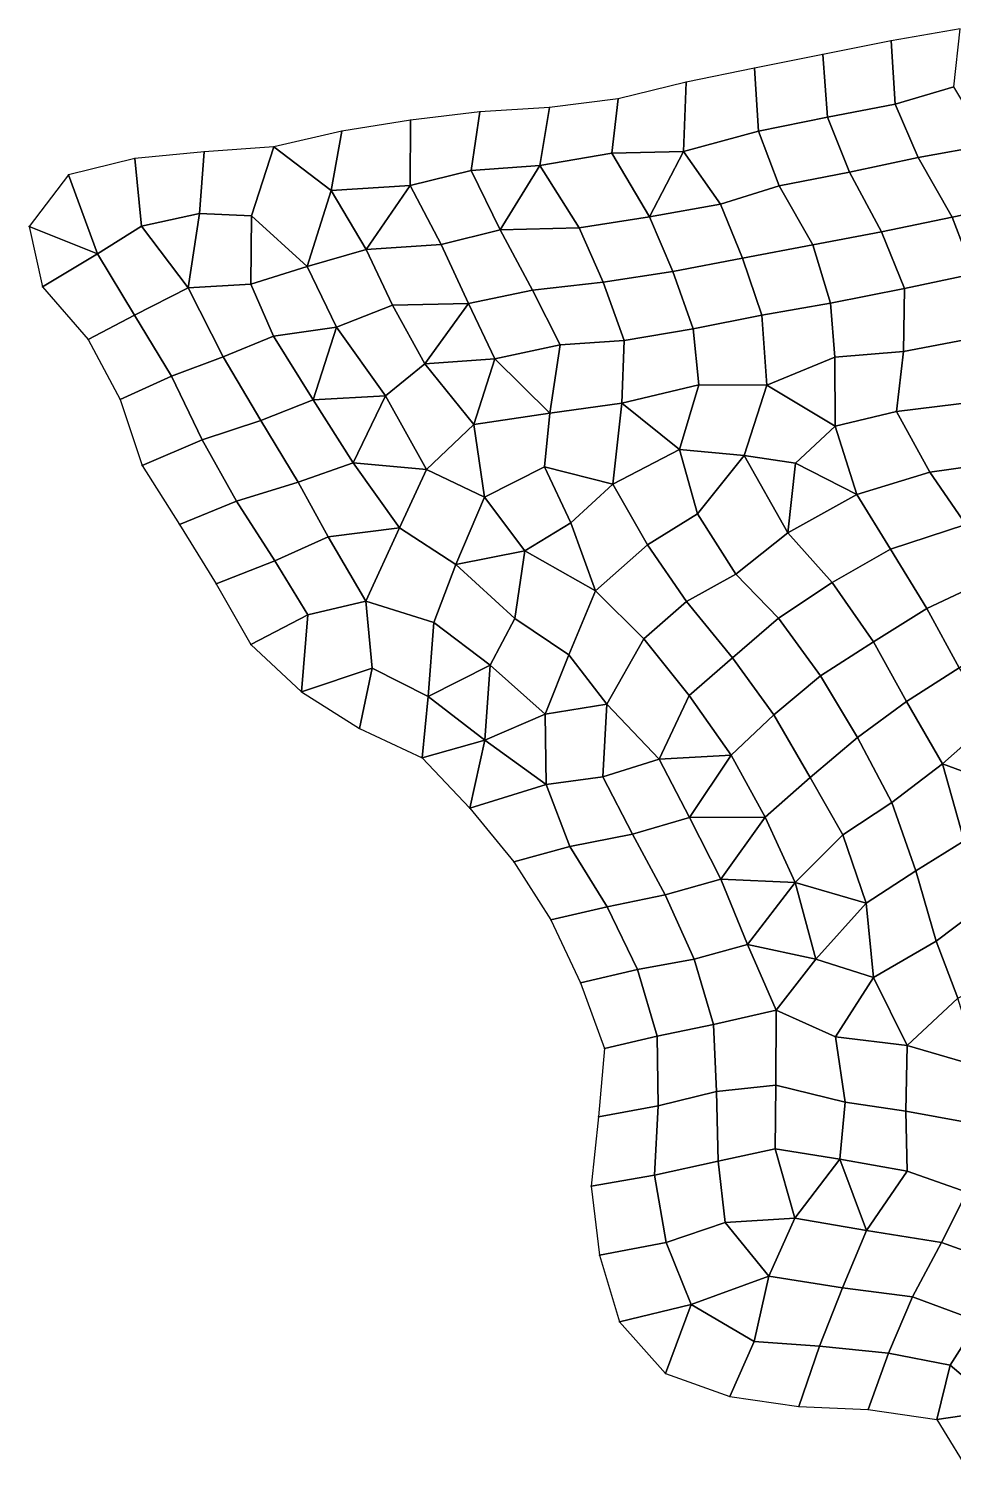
# Model space of a CAD drawing. Extents: x 727294 to 731543, y 8575035 to 8579824.
# Drawn here: x 729310.6 to 729575.4, y 8577850.5 to 8578266.2 of the extents above; entities that cross this region are included whole.
import ezdxf

# ---------------------------------------------------------------- set-up
doc = ezdxf.new("R2010")
doc.units = 0
for name, color, linetype in [('MESH_BOUND', 25, 'CONTINUOUS'), ('MESH_ELEMS', 250, 'CONTINUOUS'), ('MESH_NODES', 18, 'CONTINUOUS')]:
    doc.layers.add(name, color=color, linetype=linetype)

msp = doc.modelspace()

# ---------------------------------------------------------------- linework, layer by layer
at = {"layer": 'MESH_BOUND', "color": 25}
for points in [[(729577.46, 8578266.18, 38.17), (729557.76, 8578262.77, 38.17)], [(729557.76, 8578262.77, 38.17), (729538.14, 8578258.85, 38.17)], [(729538.14, 8578258.85, 38.17), (729518.53, 8578254.93, 38.17)], [(729518.53, 8578254.93, 38.17), (729498.93, 8578250.94, 38.17)], [(729498.93, 8578250.94, 38.17), (729479.52, 8578246.12, 38.17)], [(729479.52, 8578246.12, 38.17), (729459.76, 8578243.64, 38.17)], [(729439.79, 8578242.45, 38.17), (729419.93, 8578240.08, 38.17)], [(729459.76, 8578243.64, 38.17), (729439.79, 8578242.45, 38.17)], [(729400.22, 8578236.92, 38.17), (729380.76, 8578232.39, 38.17)], [(729419.93, 8578240.08, 38.17), (729400.22, 8578236.92, 38.17)], [(729340.9, 8578229.08, 38.17), (729321.92, 8578224.35, 38.17)], [(729360.81, 8578231, 38.17), (729340.9, 8578229.08, 38.17)], [(729380.76, 8578232.39, 38.17), (729360.81, 8578231, 38.17)], [(729321.92, 8578224.35, 38.17), (729310.6, 8578209.52, 38.17)], [(729310.6, 8578209.52, 38.17), (729314.45, 8578192.27, 38.17)], [(729314.45, 8578192.27, 38.17), (729327.57, 8578177.17, 38.17)], [(729327.57, 8578177.17, 38.17), (729336.77, 8578159.93, 38.17)], [(729336.77, 8578159.93, 38.17), (729343.07, 8578141.04, 38.17)], [(729343.07, 8578141.04, 38.17), (729353.78, 8578124.15, 38.17)], [(729353.78, 8578124.15, 38.17), (729364.22, 8578107.09, 38.17)], [(729364.22, 8578107.09, 38.17), (729374.17, 8578089.74, 38.17)], [(729374.17, 8578089.74, 38.17), (729388.7, 8578076.18, 38.17)], [(729388.7, 8578076.18, 38.17), (729405.37, 8578065.65, 38.17)], [(729405.37, 8578065.65, 38.17), (729423.32, 8578057.22, 38.17)], [(729423.32, 8578057.22, 38.17), (729436.93, 8578042.81, 38.17)], [(729436.93, 8578042.81, 38.17), (729449.57, 8578027.43, 38.17)], [(729449.57, 8578027.43, 38.17), (729460.17, 8578010.8, 38.17)], [(729460.17, 8578010.8, 38.17), (729468.69, 8577992.7, 38.17)], [(729468.69, 8577992.7, 38.17), (729475.55, 8577973.95, 38.17)], [(729475.55, 8577973.95, 38.17), (729473.86, 8577954.35, 38.17)], [(729473.86, 8577954.35, 38.17), (729471.76, 8577934.46, 38.17)], [(729471.76, 8577934.46, 38.17), (729474.11, 8577914.64, 38.17)], [(729474.11, 8577914.64, 38.17), (729479.85, 8577895.53, 38.17)], [(729479.85, 8577895.53, 38.17), (729493.03, 8577880.78, 38.17)], [(729493.03, 8577880.78, 38.17), (729511.5, 8577874.18, 38.17)], [(729511.5, 8577874.18, 38.17), (729531.22, 8577871.27, 38.17)], [(729531.22, 8577871.27, 38.17), (729551.18, 8577870.4, 38.17)], [(729551.18, 8577870.4, 38.17), (729570.77, 8577867.51, 38.17)], [(729570.77, 8577867.51, 38.17), (729581.22, 8577850.5, 38.17)]]:
    msp.add_polyline3d(points, dxfattribs=at)
at = {"layer": 'MESH_ELEMS', "color": 179}
for points in [[(729557.76, 8578262.77, 38.17), (729558.85, 8578244.61, 38.17), (729575.7, 8578249.63, 38.17), (729577.46, 8578266.18, 38.17)], [(729558.85, 8578244.61, 38.17), (729557.76, 8578262.77, 38.17), (729538.14, 8578258.85, 38.17), (729539.51, 8578240.95, 38.17)], [(729518.53, 8578254.93, 38.17), (729519.67, 8578236.92, 38.17), (729539.51, 8578240.95, 38.17), (729538.14, 8578258.85, 38.17)], [(729498.93, 8578250.94, 38.17), (729498.24, 8578231.05, 38.17), (729519.67, 8578236.92, 38.17), (729518.53, 8578254.93, 38.17)], [(729498.24, 8578231.05, 38.17), (729498.93, 8578250.94, 38.17), (729479.52, 8578246.12, 38.17), (729477.7, 8578230.57, 38.17)], [(729565.44, 8578229.3, 38.17), (729585.6, 8578232.96, 38.17), (729575.7, 8578249.63, 38.17), (729558.85, 8578244.61, 38.17)], [(729459.76, 8578243.64, 38.17), (729456.98, 8578227.08, 38.17), (729477.7, 8578230.57, 38.17), (729479.52, 8578246.12, 38.17)], [(729437.35, 8578225.59, 38.17), (729439.79, 8578242.45, 38.17), (729419.93, 8578240.08, 38.17), (729419.89, 8578221.35, 38.17)], [(729456.98, 8578227.08, 38.17), (729459.76, 8578243.64, 38.17), (729439.79, 8578242.45, 38.17), (729437.35, 8578225.59, 38.17)], [(729545.75, 8578225.17, 38.17), (729565.44, 8578229.3, 38.17), (729558.85, 8578244.61, 38.17), (729539.51, 8578240.95, 38.17)], [(729380.76, 8578232.39, 38.17), (729397.21, 8578219.86, 38.17), (729400.22, 8578236.92, 38.17), (729380.76, 8578232.39, 38.17)], [(729400.22, 8578236.92, 38.17), (729397.21, 8578219.86, 38.17), (729419.89, 8578221.35, 38.17), (729419.93, 8578240.08, 38.17)], [(729508.78, 8578215.96, 38.17), (729525.64, 8578221.19, 38.17), (729519.67, 8578236.92, 38.17), (729498.24, 8578231.05, 38.17)], [(729525.64, 8578221.19, 38.17), (729545.75, 8578225.17, 38.17), (729539.51, 8578240.95, 38.17), (729519.67, 8578236.92, 38.17)], [(729585.6, 8578232.96, 38.17), (729565.44, 8578229.3, 38.17), (729575.2, 8578212.28, 38.17), (729595.7, 8578216.48, 38.17)], [(729342.8, 8578209.65, 38.17), (729340.9, 8578229.08, 38.17), (729321.92, 8578224.35, 38.17), (729330.22, 8578201.71, 38.17)], [(729359.48, 8578213.28, 38.17), (729360.81, 8578231, 38.17), (729340.9, 8578229.08, 38.17), (729342.8, 8578209.65, 38.17)], [(729374.4, 8578212.62, 38.17), (729380.76, 8578232.39, 38.17), (729360.81, 8578231, 38.17), (729359.48, 8578213.28, 38.17)], [(729397.21, 8578219.86, 38.17), (729380.76, 8578232.39, 38.17), (729374.4, 8578212.62, 38.17), (729390.37, 8578198.07, 38.17)], [(729477.7, 8578230.57, 38.17), (729456.98, 8578227.08, 38.17), (729468.26, 8578209.18, 38.17), (729488.45, 8578212.35, 38.17)], [(729477.7, 8578230.57, 38.17), (729488.45, 8578212.35, 38.17), (729498.24, 8578231.05, 38.17), (729477.7, 8578230.57, 38.17)], [(729508.78, 8578215.96, 38.17), (729498.24, 8578231.05, 38.17), (729488.45, 8578212.35, 38.17), (729508.78, 8578215.96, 38.17)], [(729554.95, 8578208.03, 38.17), (729575.2, 8578212.28, 38.17), (729565.44, 8578229.3, 38.17), (729545.75, 8578225.17, 38.17)], [(729428.74, 8578204.36, 38.17), (729445.69, 8578208.59, 38.17), (729437.35, 8578225.59, 38.17), (729419.89, 8578221.35, 38.17)], [(729445.69, 8578208.59, 38.17), (729456.98, 8578227.08, 38.17), (729437.35, 8578225.59, 38.17), (729445.69, 8578208.59, 38.17)], [(729445.69, 8578208.59, 38.17), (729468.26, 8578209.18, 38.17), (729456.98, 8578227.08, 38.17), (729445.69, 8578208.59, 38.17)], [(729545.75, 8578225.17, 38.17), (729525.64, 8578221.19, 38.17), (729535.28, 8578204.27, 38.17), (729554.95, 8578208.03, 38.17)], [(729310.6, 8578209.52, 38.17), (729330.22, 8578201.71, 38.17), (729321.92, 8578224.35, 38.17), (729310.6, 8578209.52, 38.17)], [(729407.29, 8578203, 38.17), (729419.89, 8578221.35, 38.17), (729397.21, 8578219.86, 38.17), (729407.29, 8578203, 38.17)], [(729428.74, 8578204.36, 38.17), (729419.89, 8578221.35, 38.17), (729407.29, 8578203, 38.17), (729428.74, 8578204.36, 38.17)], [(729525.64, 8578221.19, 38.17), (729508.78, 8578215.96, 38.17), (729515.12, 8578200.45, 38.17), (729535.28, 8578204.27, 38.17)], [(729397.21, 8578219.86, 38.17), (729390.37, 8578198.07, 38.17), (729407.29, 8578203, 38.17), (729397.21, 8578219.86, 38.17)], [(729595.7, 8578216.48, 38.17), (729575.2, 8578212.28, 38.17), (729581.41, 8578195.95, 38.17), (729601.39, 8578200.18, 38.17)], [(729342.8, 8578209.65, 38.17), (729356.18, 8578191.99, 38.17), (729359.48, 8578213.28, 38.17), (729342.8, 8578209.65, 38.17)], [(729374.17, 8578193.03, 38.17), (729374.4, 8578212.62, 38.17), (729359.48, 8578213.28, 38.17), (729356.18, 8578191.99, 38.17)], [(729374.4, 8578212.62, 38.17), (729374.17, 8578193.03, 38.17), (729390.37, 8578198.07, 38.17), (729374.4, 8578212.62, 38.17)], [(729488.45, 8578212.35, 38.17), (729468.26, 8578209.18, 38.17), (729475.19, 8578193.61, 38.17), (729495.12, 8578196.67, 38.17)], [(729508.78, 8578215.96, 38.17), (729488.45, 8578212.35, 38.17), (729495.12, 8578196.67, 38.17), (729515.12, 8578200.45, 38.17)], [(729561.58, 8578191.76, 38.17), (729581.41, 8578195.95, 38.17), (729575.2, 8578212.28, 38.17), (729554.95, 8578208.03, 38.17)], [(729314.45, 8578192.27, 38.17), (729330.22, 8578201.71, 38.17), (729310.6, 8578209.52, 38.17), (729314.45, 8578192.27, 38.17)], [(729340.81, 8578184.13, 38.17), (729356.18, 8578191.99, 38.17), (729342.8, 8578209.65, 38.17), (729330.22, 8578201.71, 38.17)], [(729445.69, 8578208.59, 38.17), (729428.74, 8578204.36, 38.17), (729436.59, 8578187.51, 38.17), (729454.91, 8578191.26, 38.17)], [(729454.91, 8578191.26, 38.17), (729475.19, 8578193.61, 38.17), (729468.26, 8578209.18, 38.17), (729445.69, 8578208.59, 38.17)], [(729540.34, 8578187.57, 38.17), (729561.58, 8578191.76, 38.17), (729554.95, 8578208.03, 38.17), (729535.28, 8578204.27, 38.17)], [(729414.79, 8578187.04, 38.17), (729436.59, 8578187.51, 38.17), (729428.74, 8578204.36, 38.17), (729407.29, 8578203, 38.17)], [(729520.63, 8578184.1, 38.17), (729540.34, 8578187.57, 38.17), (729535.28, 8578204.27, 38.17), (729515.12, 8578200.45, 38.17)], [(729330.22, 8578201.71, 38.17), (729314.45, 8578192.27, 38.17), (729327.57, 8578177.17, 38.17), (729340.81, 8578184.13, 38.17)], [(729398.7, 8578180.72, 38.17), (729414.79, 8578187.04, 38.17), (729407.29, 8578203, 38.17), (729390.37, 8578198.07, 38.17)], [(729500.99, 8578180.26, 38.17), (729520.63, 8578184.1, 38.17), (729515.12, 8578200.45, 38.17), (729495.12, 8578196.67, 38.17)], [(729380.65, 8578178.12, 38.17), (729398.7, 8578180.72, 38.17), (729390.37, 8578198.07, 38.17), (729374.17, 8578193.03, 38.17)], [(729495.12, 8578196.67, 38.17), (729475.19, 8578193.61, 38.17), (729481.17, 8578176.9, 38.17), (729500.99, 8578180.26, 38.17)], [(729580.89, 8578177.49, 37.62), (729581.41, 8578195.95, 38.17), (729561.58, 8578191.76, 38.17), (729561.29, 8578173.74, 38.17)], [(729351.42, 8578166.61, 38.17), (729366.21, 8578172.2, 38.17), (729356.18, 8578191.99, 38.17), (729340.81, 8578184.13, 38.17)], [(729366.21, 8578172.2, 38.17), (729380.65, 8578178.12, 38.17), (729374.17, 8578193.03, 38.17), (729356.18, 8578191.99, 38.17)], [(729444.1, 8578171.63, 38.17), (729462.84, 8578175.67, 38.17), (729454.91, 8578191.26, 38.17), (729436.59, 8578187.51, 38.17)], [(729462.84, 8578175.67, 38.17), (729481.17, 8578176.9, 38.17), (729475.19, 8578193.61, 38.17), (729454.91, 8578191.26, 38.17)], [(729561.29, 8578173.74, 38.17), (729561.58, 8578191.76, 38.17), (729540.34, 8578187.57, 38.17), (729541.57, 8578172.08, 38.17)], [(729424.03, 8578170.2, 38.17), (729414.79, 8578187.04, 38.17), (729398.7, 8578180.72, 38.17), (729412.82, 8578161.04, 38.17)], [(729414.79, 8578187.04, 38.17), (729424.03, 8578170.2, 38.17), (729436.59, 8578187.51, 38.17), (729414.79, 8578187.04, 38.17)], [(729444.1, 8578171.63, 38.17), (729436.59, 8578187.51, 38.17), (729424.03, 8578170.2, 38.17), (729444.1, 8578171.63, 38.17)], [(729541.57, 8578172.08, 38.17), (729540.34, 8578187.57, 38.17), (729520.63, 8578184.1, 38.17), (729522.05, 8578164.09, 38.17)], [(729340.81, 8578184.13, 38.17), (729327.57, 8578177.17, 38.17), (729336.77, 8578159.93, 38.17), (729351.42, 8578166.61, 38.17)], [(729500.99, 8578180.26, 38.17), (729502.64, 8578164.21, 38.17), (729522.05, 8578164.09, 38.17), (729520.63, 8578184.1, 38.17)], [(729392.04, 8578159.9, 38.17), (729398.7, 8578180.72, 38.17), (729380.65, 8578178.12, 38.17), (729392.04, 8578159.9, 38.17)], [(729412.82, 8578161.04, 38.17), (729398.7, 8578180.72, 38.17), (729392.04, 8578159.9, 38.17), (729412.82, 8578161.04, 38.17)], [(729502.64, 8578164.21, 38.17), (729500.99, 8578180.26, 38.17), (729481.17, 8578176.9, 38.17), (729480.53, 8578158.9, 38.17)], [(729380.65, 8578178.12, 38.17), (729366.21, 8578172.2, 38.17), (729377.01, 8578153.9, 38.17), (729392.04, 8578159.9, 38.17)], [(729444.1, 8578171.63, 38.17), (729459.85, 8578156.01, 38.17), (729462.84, 8578175.67, 38.17), (729444.1, 8578171.63, 38.17)], [(729480.53, 8578158.9, 38.17), (729481.17, 8578176.9, 38.17), (729462.84, 8578175.67, 38.17), (729459.85, 8578156.01, 38.17)], [(729582.6, 8578159.38, 35.39), (729580.89, 8578177.49, 37.62), (729561.29, 8578173.74, 38.17), (729559.29, 8578156.54, 35.73)], [(729360.19, 8578148.42, 38.17), (729377.01, 8578153.9, 38.17), (729366.21, 8578172.2, 38.17), (729351.42, 8578166.61, 38.17)], [(729424.03, 8578170.2, 38.17), (729438.1, 8578152.8, 38.17), (729444.1, 8578171.63, 38.17), (729424.03, 8578170.2, 38.17)], [(729438.1, 8578152.8, 38.17), (729459.85, 8578156.01, 38.17), (729444.1, 8578171.63, 38.17), (729438.1, 8578152.8, 38.17)], [(729522.05, 8578164.09, 38.17), (729541.65, 8578152.29, 37.36), (729541.57, 8578172.08, 38.17), (729522.05, 8578164.09, 38.17)], [(729541.57, 8578172.08, 38.17), (729541.65, 8578152.29, 37.36), (729559.29, 8578156.54, 35.73), (729561.29, 8578173.74, 38.17)], [(729360.19, 8578148.42, 38.17), (729351.42, 8578166.61, 38.17), (729336.77, 8578159.93, 38.17), (729343.07, 8578141.04, 38.17)], [(729438.1, 8578152.8, 38.17), (729424.03, 8578170.2, 38.17), (729412.82, 8578161.04, 38.17), (729424.55, 8578139.86, 38.17)], [(729502.64, 8578164.21, 38.17), (729480.53, 8578158.9, 38.17), (729497.03, 8578145.59, 38.17), (729502.64, 8578164.21, 38.17)], [(729515.58, 8578143.91, 38.13), (729522.05, 8578164.09, 38.17), (729502.64, 8578164.21, 38.17), (729497.03, 8578145.59, 38.17)], [(729515.58, 8578143.91, 38.13), (729530.26, 8578141.69, 35.4), (729541.65, 8578152.29, 37.36), (729522.05, 8578164.09, 38.17)], [(729392.04, 8578159.9, 38.17), (729377.01, 8578153.9, 38.17), (729387.76, 8578136.23, 38.17), (729403.53, 8578141.78, 38.17)], [(729392.04, 8578159.9, 38.17), (729403.53, 8578141.78, 38.17), (729412.82, 8578161.04, 38.17), (729392.04, 8578159.9, 38.17)], [(729424.55, 8578139.86, 38.17), (729412.82, 8578161.04, 38.17), (729403.53, 8578141.78, 38.17), (729424.55, 8578139.86, 38.17)], [(729477.94, 8578135.67, 38.17), (729480.53, 8578158.9, 38.17), (729459.85, 8578156.01, 38.17), (729458.37, 8578140.64, 38.17)], [(729477.94, 8578135.67, 38.17), (729497.03, 8578145.59, 38.17), (729480.53, 8578158.9, 38.17), (729477.94, 8578135.67, 38.17)], [(729568.85, 8578139.18, 35.38), (729592.56, 8578142.5, 35.37), (729582.6, 8578159.38, 35.39), (729559.29, 8578156.54, 35.73)], [(729370.08, 8578130.81, 38.17), (729387.76, 8578136.23, 38.17), (729377.01, 8578153.9, 38.17), (729360.19, 8578148.42, 38.17)], [(729438.1, 8578152.8, 38.17), (729441.16, 8578131.97, 38.17), (729458.37, 8578140.64, 38.17), (729459.85, 8578156.01, 38.17)], [(729547.86, 8578132.7, 35.36), (729568.85, 8578139.18, 35.38), (729559.29, 8578156.54, 35.73), (729541.65, 8578152.29, 37.36)], [(729424.55, 8578139.86, 38.17), (729441.16, 8578131.97, 38.17), (729438.1, 8578152.8, 38.17), (729424.55, 8578139.86, 38.17)], [(729541.65, 8578152.29, 37.36), (729530.26, 8578141.69, 35.4), (729547.86, 8578132.7, 35.36), (729541.65, 8578152.29, 37.36)], [(729353.78, 8578124.15, 38.17), (729370.08, 8578130.81, 38.17), (729360.19, 8578148.42, 38.17), (729343.07, 8578141.04, 38.17)], [(729477.94, 8578135.67, 38.17), (729487.93, 8578118.28, 38.15), (729502.18, 8578127.16, 35.75), (729497.03, 8578145.59, 38.17)], [(729515.58, 8578143.91, 38.13), (729497.03, 8578145.59, 38.17), (729502.18, 8578127.16, 35.75), (729515.58, 8578143.91, 38.13)], [(729396.36, 8578120.61, 38.17), (729416.77, 8578123.22, 38.17), (729403.53, 8578141.78, 38.17), (729387.76, 8578136.23, 38.17)], [(729403.53, 8578141.78, 38.17), (729416.77, 8578123.22, 38.17), (729424.55, 8578139.86, 38.17), (729403.53, 8578141.78, 38.17)], [(729528.07, 8578121.74, 35.27), (729515.58, 8578143.91, 38.13), (729502.18, 8578127.16, 35.75), (729513.24, 8578109.88, 35.31)], [(729528.07, 8578121.74, 35.27), (729530.26, 8578141.69, 35.4), (729515.58, 8578143.91, 38.13), (729528.07, 8578121.74, 35.27)], [(729530.26, 8578141.69, 35.4), (729528.07, 8578121.74, 35.27), (729547.86, 8578132.7, 35.36), (729530.26, 8578141.69, 35.4)], [(729592.56, 8578142.5, 35.37), (729568.85, 8578139.18, 35.38), (729579.1, 8578124.09, 35.39), (729597.3, 8578124.8, 35.38)], [(729441.16, 8578131.97, 38.17), (729424.55, 8578139.86, 38.17), (729416.77, 8578123.22, 38.17), (729432.99, 8578112.69, 38.17)], [(729458.37, 8578140.64, 38.17), (729441.16, 8578131.97, 38.17), (729452.71, 8578116.56, 38.17), (729465.92, 8578124.63, 38.17)], [(729458.37, 8578140.64, 38.17), (729465.92, 8578124.63, 38.17), (729477.94, 8578135.67, 38.17), (729458.37, 8578140.64, 38.17)], [(729557.5, 8578117.06, 35.35), (729579.1, 8578124.09, 35.39), (729568.85, 8578139.18, 35.38), (729547.86, 8578132.7, 35.36)], [(729387.76, 8578136.23, 38.17), (729370.08, 8578130.81, 38.17), (729381.09, 8578113.74, 38.17), (729396.36, 8578120.61, 38.17)], [(729465.92, 8578124.63, 38.17), (729472.96, 8578105.11, 38.17), (729487.93, 8578118.28, 38.15), (729477.94, 8578135.67, 38.17)], [(729364.22, 8578107.09, 38.17), (729381.09, 8578113.74, 38.17), (729370.08, 8578130.81, 38.17), (729353.78, 8578124.15, 38.17)], [(729452.71, 8578116.56, 38.17), (729441.16, 8578131.97, 38.17), (729432.99, 8578112.69, 38.17), (729452.71, 8578116.56, 38.17)], [(729547.86, 8578132.7, 35.36), (729528.07, 8578121.74, 35.27), (729540.8, 8578107.54, 35.28), (729557.5, 8578117.06, 35.35)], [(729502.18, 8578127.16, 35.75), (729487.93, 8578118.28, 38.15), (729499.08, 8578102.06, 35.75), (729513.24, 8578109.88, 35.31)], [(729390.55, 8578098.21, 38.17), (729407.15, 8578102.16, 38.17), (729396.36, 8578120.61, 38.17), (729381.09, 8578113.74, 38.17)], [(729416.77, 8578123.22, 38.17), (729396.36, 8578120.61, 38.17), (729407.15, 8578102.16, 38.17), (729416.77, 8578123.22, 38.17)], [(729432.99, 8578112.69, 38.17), (729416.77, 8578123.22, 38.17), (729407.15, 8578102.16, 38.17), (729426.63, 8578096.08, 38.17)], [(729452.71, 8578116.56, 38.17), (729472.96, 8578105.11, 38.17), (729465.92, 8578124.63, 38.17), (729452.71, 8578116.56, 38.17)], [(729525.39, 8578097.3, 35.3), (729540.8, 8578107.54, 35.28), (729528.07, 8578121.74, 35.27), (729513.24, 8578109.88, 35.31)], [(729567.96, 8578100.03, 35.34), (729585.66, 8578108.41, 35.37), (729579.1, 8578124.09, 35.39), (729557.5, 8578117.06, 35.35)], [(729452.71, 8578116.56, 38.17), (729432.99, 8578112.69, 38.17), (729449.83, 8578097.21, 38.17), (729452.71, 8578116.56, 38.17)], [(729472.96, 8578105.11, 38.17), (729452.71, 8578116.56, 38.17), (729449.83, 8578097.21, 38.17), (729465.3, 8578086.79, 38.17)], [(729487.93, 8578118.28, 38.15), (729472.96, 8578105.11, 38.17), (729486.81, 8578091.4, 38.14), (729499.08, 8578102.06, 35.75)], [(729540.8, 8578107.54, 35.28), (729552.69, 8578090.54, 35.3), (729567.96, 8578100.03, 35.34), (729557.5, 8578117.06, 35.35)], [(729381.09, 8578113.74, 38.17), (729364.22, 8578107.09, 38.17), (729374.17, 8578089.74, 38.17), (729390.55, 8578098.21, 38.17)], [(729426.63, 8578096.08, 38.17), (729442.81, 8578083.77, 38.17), (729449.83, 8578097.21, 38.17), (729432.99, 8578112.69, 38.17)], [(729499.08, 8578102.06, 35.75), (729512.21, 8578085.95, 35.39), (729525.39, 8578097.3, 35.3), (729513.24, 8578109.88, 35.31)], [(729585.66, 8578108.41, 35.37), (729567.96, 8578100.03, 35.34), (729577.24, 8578083.04, 35.36), (729593.84, 8578095.19, 35.33)], [(729465.3, 8578086.79, 38.17), (729476.27, 8578072.67, 38.17), (729486.81, 8578091.4, 38.14), (729472.96, 8578105.11, 38.17)], [(729540.8, 8578107.54, 35.28), (729525.39, 8578097.3, 35.3), (729537.47, 8578080.72, 35.27), (729552.69, 8578090.54, 35.3)], [(729408.99, 8578082.96, 38.17), (729407.15, 8578102.16, 38.17), (729390.55, 8578098.21, 38.17), (729388.7, 8578076.18, 38.17)], [(729426.63, 8578096.08, 38.17), (729407.15, 8578102.16, 38.17), (729408.99, 8578082.96, 38.17), (729425.06, 8578074.8, 38.17)], [(729512.21, 8578085.95, 35.39), (729499.08, 8578102.06, 35.75), (729486.81, 8578091.4, 38.14), (729499.78, 8578075.14, 35.7)], [(729552.69, 8578090.54, 35.3), (729562.12, 8578073.37, 35.31), (729577.24, 8578083.04, 35.36), (729567.96, 8578100.03, 35.34)], [(729374.17, 8578089.74, 38.17), (729388.7, 8578076.18, 38.17), (729390.55, 8578098.21, 38.17), (729374.17, 8578089.74, 38.17)], [(729426.63, 8578096.08, 38.17), (729425.06, 8578074.8, 38.17), (729442.81, 8578083.77, 38.17), (729426.63, 8578096.08, 38.17)], [(729465.3, 8578086.79, 38.17), (729449.83, 8578097.21, 38.17), (729442.81, 8578083.77, 38.17), (729458.59, 8578069.74, 38.17)], [(729512.21, 8578085.95, 35.39), (729524.12, 8578069.52, 35.34), (729537.47, 8578080.72, 35.27), (729525.39, 8578097.3, 35.3)], [(729499.78, 8578075.14, 35.7), (729486.81, 8578091.4, 38.14), (729476.27, 8578072.67, 38.17), (729491.2, 8578056.86, 36.53)], [(729548.1, 8578063.03, 35.26), (729562.12, 8578073.37, 35.31), (729552.69, 8578090.54, 35.3), (729537.47, 8578080.72, 35.27)], [(729442.81, 8578083.77, 38.17), (729425.06, 8578074.8, 38.17), (729441.25, 8578062.3, 38.17), (729442.81, 8578083.77, 38.17)], [(729458.59, 8578069.74, 38.17), (729442.81, 8578083.77, 38.17), (729441.25, 8578062.3, 38.17), (729458.59, 8578069.74, 38.17)], [(729465.3, 8578086.79, 38.17), (729458.59, 8578069.74, 38.17), (729476.27, 8578072.67, 38.17), (729465.3, 8578086.79, 38.17)], [(729499.78, 8578075.14, 35.7), (729511.82, 8578057.99, 35.66), (729524.12, 8578069.52, 35.34), (729512.21, 8578085.95, 35.39)], [(729408.99, 8578082.96, 38.17), (729388.7, 8578076.18, 38.17), (729405.37, 8578065.65, 38.17), (729408.99, 8578082.96, 38.17)], [(729405.37, 8578065.65, 38.17), (729423.32, 8578057.22, 38.17), (729425.06, 8578074.8, 38.17), (729408.99, 8578082.96, 38.17)], [(729548.1, 8578063.03, 35.26), (729537.47, 8578080.72, 35.27), (729524.12, 8578069.52, 35.34), (729534.55, 8578051.58, 35.29)], [(729562.12, 8578073.37, 35.31), (729572.44, 8578055.52, 35.39), (729587.4, 8578068.78, 35.37), (729577.24, 8578083.04, 35.36)], [(729423.32, 8578057.22, 38.17), (729441.25, 8578062.3, 38.17), (729425.06, 8578074.8, 38.17), (729423.32, 8578057.22, 38.17)], [(729491.2, 8578056.86, 36.53), (729511.82, 8578057.99, 35.66), (729499.78, 8578075.14, 35.7), (729491.2, 8578056.86, 36.53)], [(729475.11, 8578051.77, 38.17), (729476.27, 8578072.67, 38.17), (729458.59, 8578069.74, 38.17), (729458.85, 8578049.64, 38.17)], [(729491.2, 8578056.86, 36.53), (729476.27, 8578072.67, 38.17), (729475.11, 8578051.77, 38.17), (729491.2, 8578056.86, 36.53)], [(729572.44, 8578055.52, 35.39), (729562.12, 8578073.37, 35.31), (729548.1, 8578063.03, 35.26), (729557.89, 8578044.48, 35.18)], [(729458.59, 8578069.74, 38.17), (729441.25, 8578062.3, 38.17), (729458.85, 8578049.64, 38.17), (729458.59, 8578069.74, 38.17)], [(729534.55, 8578051.58, 35.29), (729524.12, 8578069.52, 35.34), (729511.82, 8578057.99, 35.66), (729521.62, 8578040.19, 35.62)], [(729572.44, 8578055.52, 35.39), (729593.47, 8578047.79, 35.35), (729587.4, 8578068.78, 35.37), (729572.44, 8578055.52, 35.39)], [(729557.89, 8578044.48, 35.18), (729548.1, 8578063.03, 35.26), (729534.55, 8578051.58, 35.29), (729543.92, 8578035.16, 35.26)], [(729436.93, 8578042.81, 38.17), (729441.25, 8578062.3, 38.17), (729423.32, 8578057.22, 38.17), (729436.93, 8578042.81, 38.17)], [(729441.25, 8578062.3, 38.17), (729436.93, 8578042.81, 38.17), (729458.85, 8578049.64, 38.17), (729441.25, 8578062.3, 38.17)], [(729483.63, 8578035.36, 37.4), (729499.9, 8578040.11, 36.4), (729491.2, 8578056.86, 36.53), (729475.11, 8578051.77, 38.17)], [(729491.2, 8578056.86, 36.53), (729499.9, 8578040.11, 36.4), (729511.82, 8578057.99, 35.66), (729491.2, 8578056.86, 36.53)], [(729499.9, 8578040.11, 36.4), (729521.62, 8578040.19, 35.62), (729511.82, 8578057.99, 35.66), (729499.9, 8578040.11, 36.4)], [(729578.62, 8578033.47, 35.37), (729572.44, 8578055.52, 35.39), (729557.89, 8578044.48, 35.18), (729564.84, 8578024.81, 35.27)], [(729578.62, 8578033.47, 35.37), (729593.47, 8578047.79, 35.35), (729572.44, 8578055.52, 35.39), (729578.62, 8578033.47, 35.37)], [(729475.11, 8578051.77, 38.17), (729458.85, 8578049.64, 38.17), (729465.63, 8578031.82, 38.17), (729483.63, 8578035.36, 37.4)], [(729543.92, 8578035.16, 35.26), (729534.55, 8578051.58, 35.29), (729521.62, 8578040.19, 35.62), (729530.25, 8578021.49, 35.74)], [(729458.85, 8578049.64, 38.17), (729436.93, 8578042.81, 38.17), (729449.57, 8578027.43, 38.17), (729465.63, 8578031.82, 38.17)], [(729564.84, 8578024.81, 35.27), (729557.89, 8578044.48, 35.18), (729543.92, 8578035.16, 35.26), (729550.58, 8578015.61, 35.57)], [(729492.93, 8578018, 36.67), (729508.94, 8578022.45, 36.51), (729499.9, 8578040.11, 36.4), (729483.63, 8578035.36, 37.4)], [(729521.62, 8578040.19, 35.62), (729499.9, 8578040.11, 36.4), (729508.94, 8578022.45, 36.51), (729521.62, 8578040.19, 35.62)], [(729521.62, 8578040.19, 35.62), (729508.94, 8578022.45, 36.51), (729530.25, 8578021.49, 35.74), (729521.62, 8578040.19, 35.62)], [(729476.36, 8578014.52, 38.11), (729492.93, 8578018, 36.67), (729483.63, 8578035.36, 37.4), (729465.63, 8578031.82, 38.17)], [(729550.58, 8578015.61, 35.57), (729543.92, 8578035.16, 35.26), (729530.25, 8578021.49, 35.74), (729550.58, 8578015.61, 35.57)], [(729586.21, 8578016.45, 35.32), (729578.62, 8578033.47, 35.37), (729564.84, 8578024.81, 35.27), (729570.61, 8578004.7, 35.4)], [(729460.17, 8578010.8, 38.17), (729476.36, 8578014.52, 38.11), (729465.63, 8578031.82, 38.17), (729449.57, 8578027.43, 38.17)], [(729501.3, 8577999.48, 36.73), (729516.51, 8578003.73, 36.47), (729508.94, 8578022.45, 36.51), (729492.93, 8578018, 36.67)], [(729516.51, 8578003.73, 36.47), (729530.25, 8578021.49, 35.74), (729508.94, 8578022.45, 36.51), (729516.51, 8578003.73, 36.47)], [(729516.51, 8578003.73, 36.47), (729536.13, 8577999.56, 35.81), (729530.25, 8578021.49, 35.74), (729516.51, 8578003.73, 36.47)], [(729530.25, 8578021.49, 35.74), (729536.13, 8577999.56, 35.81), (729550.58, 8578015.61, 35.57), (729530.25, 8578021.49, 35.74)], [(729550.58, 8578015.61, 35.57), (729552.67, 8577994.29, 35.62), (729570.61, 8578004.7, 35.4), (729564.84, 8578024.81, 35.27)], [(729492.93, 8578018, 36.67), (729476.36, 8578014.52, 38.11), (729484.98, 8577996.58, 37.97), (729501.3, 8577999.48, 36.73)], [(729476.36, 8578014.52, 38.11), (729460.17, 8578010.8, 38.17), (729468.69, 8577992.7, 38.17), (729484.98, 8577996.58, 37.97)], [(729550.58, 8578015.61, 35.57), (729536.13, 8577999.56, 35.81), (729552.67, 8577994.29, 35.62), (729550.58, 8578015.61, 35.57)], [(729591.3, 8577995.28, 35.28), (729586.21, 8578016.45, 35.32), (729570.61, 8578004.7, 35.4), (729576.81, 8577988.35, 35.38)], [(729576.81, 8577988.35, 35.38), (729570.61, 8578004.7, 35.4), (729552.67, 8577994.29, 35.62), (729562.28, 8577974.79, 35.48)], [(729506.84, 8577980.83, 36.77), (729524.75, 8577984.92, 36.23), (729516.51, 8578003.73, 36.47), (729501.3, 8577999.48, 36.73)], [(729536.13, 8577999.56, 35.81), (729516.51, 8578003.73, 36.47), (729524.75, 8577984.92, 36.23), (729536.13, 8577999.56, 35.81)], [(729475.55, 8577973.95, 38.17), (729490.63, 8577977.48, 38.16), (729484.98, 8577996.58, 37.97), (729468.69, 8577992.7, 38.17)], [(729490.63, 8577977.48, 38.16), (729506.84, 8577980.83, 36.77), (729501.3, 8577999.48, 36.73), (729484.98, 8577996.58, 37.97)], [(729541.75, 8577977.26, 35.87), (729552.67, 8577994.29, 35.62), (729536.13, 8577999.56, 35.81), (729524.75, 8577984.92, 36.23)], [(729552.67, 8577994.29, 35.62), (729541.75, 8577977.26, 35.87), (729562.28, 8577974.79, 35.48), (729552.67, 8577994.29, 35.62)], [(729562.28, 8577974.79, 35.48), (729582.91, 8577968.75, 35.4), (729576.81, 8577988.35, 35.38), (729562.28, 8577974.79, 35.48)], [(729524.65, 8577963.43, 36.25), (729524.75, 8577984.92, 36.23), (729506.84, 8577980.83, 36.77), (729507.66, 8577961.6, 38.16)], [(729524.65, 8577963.43, 36.25), (729544.54, 8577958.54, 35.8), (729541.75, 8577977.26, 35.87), (729524.75, 8577984.92, 36.23)], [(729507.66, 8577961.6, 38.16), (729506.84, 8577980.83, 36.77), (729490.63, 8577977.48, 38.16), (729490.97, 8577957.44, 38.17)], [(729490.97, 8577957.44, 38.17), (729490.63, 8577977.48, 38.16), (729475.55, 8577973.95, 38.17), (729473.86, 8577954.35, 38.17)], [(729544.54, 8577958.54, 35.8), (729561.97, 8577955.94, 35.48), (729562.28, 8577974.79, 35.48), (729541.75, 8577977.26, 35.87)], [(729561.97, 8577955.94, 35.48), (729579.7, 8577952.72, 35.42), (729582.91, 8577968.75, 35.4), (729562.28, 8577974.79, 35.48)], [(729524.48, 8577945.16, 38.07), (729524.65, 8577963.43, 36.25), (729507.66, 8577961.6, 38.16), (729508.14, 8577941.58, 38.17)], [(729544.54, 8577958.54, 35.8), (729524.65, 8577963.43, 36.25), (729524.48, 8577945.16, 38.07), (729543.05, 8577942.16, 35.81)], [(729508.14, 8577941.58, 38.17), (729507.66, 8577961.6, 38.16), (729490.97, 8577957.44, 38.17), (729489.88, 8577937.59, 38.17)], [(729561.97, 8577955.94, 35.48), (729544.54, 8577958.54, 35.8), (729543.05, 8577942.16, 35.81), (729562.32, 8577938.71, 35.42)], [(729489.88, 8577937.59, 38.17), (729490.97, 8577957.44, 38.17), (729473.86, 8577954.35, 38.17), (729471.76, 8577934.46, 38.17)], [(729562.32, 8577938.71, 35.42), (729579.45, 8577932.7, 35.41), (729579.7, 8577952.72, 35.42), (729561.97, 8577955.94, 35.48)], [(729510.1, 8577924.03, 38.17), (729530.12, 8577925.32, 38.17), (729524.48, 8577945.16, 38.07), (729508.14, 8577941.58, 38.17)], [(729543.05, 8577942.16, 35.81), (729524.48, 8577945.16, 38.07), (729530.12, 8577925.32, 38.17), (729543.05, 8577942.16, 35.81)], [(729550.68, 8577921.71, 38.17), (729543.05, 8577942.16, 35.81), (729530.12, 8577925.32, 38.17), (729550.68, 8577921.71, 38.17)], [(729543.05, 8577942.16, 35.81), (729550.68, 8577921.71, 38.17), (729562.32, 8577938.71, 35.42), (729543.05, 8577942.16, 35.81)], [(729489.88, 8577937.59, 38.17), (729493.23, 8577918.29, 38.17), (729510.1, 8577924.03, 38.17), (729508.14, 8577941.58, 38.17)], [(729562.32, 8577938.71, 35.42), (729550.68, 8577921.71, 38.17), (729572.19, 8577918.28, 37.41), (729579.45, 8577932.7, 35.41)], [(729493.23, 8577918.29, 38.17), (729489.88, 8577937.59, 38.17), (729471.76, 8577934.46, 38.17), (729474.11, 8577914.64, 38.17)], [(729591.1, 8577911.49, 36.15), (729600.36, 8577927.08, 35.39), (729579.45, 8577932.7, 35.41), (729572.19, 8577918.28, 37.41)], [(729510.1, 8577924.03, 38.17), (729522.64, 8577908.65, 38.17), (729530.12, 8577925.32, 38.17), (729510.1, 8577924.03, 38.17)], [(729543.81, 8577905.33, 38.17), (729550.68, 8577921.71, 38.17), (729530.12, 8577925.32, 38.17), (729522.64, 8577908.65, 38.17)], [(729500.41, 8577900.5, 38.17), (729522.64, 8577908.65, 38.17), (729510.1, 8577924.03, 38.17), (729493.23, 8577918.29, 38.17)], [(729563.88, 8577902.68, 38.17), (729572.19, 8577918.28, 37.41), (729550.68, 8577921.71, 38.17), (729543.81, 8577905.33, 38.17)], [(729479.85, 8577895.53, 38.17), (729500.41, 8577900.5, 38.17), (729493.23, 8577918.29, 38.17), (729474.11, 8577914.64, 38.17)], [(729582.7, 8577895.76, 38.17), (729591.1, 8577911.49, 36.15), (729572.19, 8577918.28, 37.41), (729563.88, 8577902.68, 38.17)], [(729500.41, 8577900.5, 38.17), (729518.42, 8577889.93, 38.17), (729522.64, 8577908.65, 38.17), (729500.41, 8577900.5, 38.17)], [(729522.64, 8577908.65, 38.17), (729518.42, 8577889.93, 38.17), (729537.16, 8577888.59, 38.17), (729543.81, 8577905.33, 38.17)], [(729556.93, 8577886.58, 38.17), (729563.88, 8577902.68, 38.17), (729543.81, 8577905.33, 38.17), (729537.16, 8577888.59, 38.17)], [(729479.85, 8577895.53, 38.17), (729493.03, 8577880.78, 38.17), (729500.41, 8577900.5, 38.17), (729479.85, 8577895.53, 38.17)], [(729518.42, 8577889.93, 38.17), (729500.41, 8577900.5, 38.17), (729493.03, 8577880.78, 38.17), (729511.5, 8577874.18, 38.17)], [(729574.64, 8577883.18, 38.17), (729582.7, 8577895.76, 38.17), (729563.88, 8577902.68, 38.17), (729556.93, 8577886.58, 38.17)], [(729597, 8577886.34, 38.17), (729582.7, 8577895.76, 38.17), (729574.64, 8577883.18, 38.17), (729589.73, 8577870.31, 38.17)], [(729531.22, 8577871.27, 38.17), (729537.16, 8577888.59, 38.17), (729518.42, 8577889.93, 38.17), (729511.5, 8577874.18, 38.17)], [(729551.18, 8577870.4, 38.17), (729556.93, 8577886.58, 38.17), (729537.16, 8577888.59, 38.17), (729531.22, 8577871.27, 38.17)], [(729570.77, 8577867.51, 38.17), (729574.64, 8577883.18, 38.17), (729556.93, 8577886.58, 38.17), (729551.18, 8577870.4, 38.17)], [(729570.77, 8577867.51, 38.17), (729589.73, 8577870.31, 38.17), (729574.64, 8577883.18, 38.17), (729570.77, 8577867.51, 38.17)], [(729570.77, 8577867.51, 38.17), (729581.22, 8577850.5, 38.17), (729589.73, 8577870.31, 38.17), (729570.77, 8577867.51, 38.17)]]:
    msp.add_3dface(points, dxfattribs=at)
at = {"layer": 'MESH_NODES', "color": 18}
for p in [(729557.76, 8578262.77, 38.17), (729538.14, 8578258.85, 38.17), (729518.53, 8578254.93, 38.17), (729498.93, 8578250.94, 38.17), (729479.52, 8578246.12, 38.17), (729439.79, 8578242.45, 38.17), (729459.76, 8578243.64, 38.17), (729558.85, 8578244.61, 38.17), (729400.22, 8578236.92, 38.17), (729419.93, 8578240.08, 38.17), (729519.67, 8578236.92, 38.17), (729539.51, 8578240.95, 38.17), (729340.9, 8578229.08, 38.17), (729360.81, 8578231, 38.17), (729380.76, 8578232.39, 38.17), (729477.7, 8578230.57, 38.17), (729498.24, 8578231.05, 38.17), (729565.44, 8578229.3, 38.17), (729437.35, 8578225.59, 38.17), (729456.98, 8578227.08, 38.17), (729545.75, 8578225.17, 38.17), (729321.92, 8578224.35, 38.17), (729419.89, 8578221.35, 38.17), (729525.64, 8578221.19, 38.17), (729397.21, 8578219.86, 38.17), (729359.48, 8578213.28, 38.17), (729374.4, 8578212.62, 38.17), (729488.45, 8578212.35, 38.17), (729508.78, 8578215.96, 38.17), (729575.2, 8578212.28, 38.17), (729310.6, 8578209.52, 38.17), (729342.8, 8578209.65, 38.17), (729445.69, 8578208.59, 38.17), (729468.26, 8578209.18, 38.17), (729554.95, 8578208.03, 38.17), (729428.74, 8578204.36, 38.17), (729535.28, 8578204.27, 38.17), (729330.22, 8578201.71, 38.17), (729407.29, 8578203, 38.17), (729515.12, 8578200.45, 38.17), (729390.37, 8578198.07, 38.17), (729495.12, 8578196.67, 38.17), (729314.45, 8578192.27, 38.17), (729356.18, 8578191.99, 38.17), (729374.17, 8578193.03, 38.17), (729454.91, 8578191.26, 38.17), (729475.19, 8578193.61, 38.17), (729561.58, 8578191.76, 38.17), (729414.79, 8578187.04, 38.17), (729436.59, 8578187.51, 38.17), (729540.34, 8578187.57, 38.17), (729340.81, 8578184.13, 38.17), (729520.63, 8578184.1, 38.17), (729398.7, 8578180.72, 38.17), (729500.99, 8578180.26, 38.17), (729327.57, 8578177.17, 38.17), (729380.65, 8578178.12, 38.17), (729462.84, 8578175.67, 38.17), (729481.17, 8578176.9, 38.17), (729366.21, 8578172.2, 38.17), (729444.1, 8578171.63, 38.17), (729541.57, 8578172.08, 38.17), (729561.29, 8578173.74, 38.17), (729351.42, 8578166.61, 38.17), (729424.03, 8578170.2, 38.17), (729502.64, 8578164.21, 38.17), (729522.05, 8578164.09, 38.17), (729336.77, 8578159.93, 38.17), (729392.04, 8578159.9, 38.17), (729412.82, 8578161.04, 38.17), (729480.53, 8578158.9, 38.17), (729377.01, 8578153.9, 38.17), (729459.85, 8578156.01, 38.17), (729559.29, 8578156.54, 35.73), (729438.1, 8578152.8, 38.17), (729541.65, 8578152.29, 37.36), (729360.19, 8578148.42, 38.17), (729497.03, 8578145.59, 38.17), (729403.53, 8578141.78, 38.17), (729515.58, 8578143.91, 38.13), (729530.26, 8578141.69, 35.4), (729343.07, 8578141.04, 38.17), (729424.55, 8578139.86, 38.17), (729458.37, 8578140.64, 38.17), (729568.85, 8578139.18, 35.38), (729387.76, 8578136.23, 38.17), (729477.94, 8578135.67, 38.17), (729370.08, 8578130.81, 38.17), (729441.16, 8578131.97, 38.17), (729547.86, 8578132.7, 35.36), (729502.18, 8578127.16, 35.75), (729353.78, 8578124.15, 38.17), (729396.36, 8578120.61, 38.17), (729416.77, 8578123.22, 38.17), (729465.92, 8578124.63, 38.17), (729528.07, 8578121.74, 35.27), (729452.71, 8578116.56, 38.17), (729487.93, 8578118.28, 38.15), (729557.5, 8578117.06, 35.35), (729381.09, 8578113.74, 38.17), (729432.99, 8578112.69, 38.17), (729513.24, 8578109.88, 35.31), (729364.22, 8578107.09, 38.17), (729472.96, 8578105.11, 38.17), (729540.8, 8578107.54, 35.28), (729407.15, 8578102.16, 38.17), (729499.08, 8578102.06, 35.75), (729567.96, 8578100.03, 35.34), (729390.55, 8578098.21, 38.17), (729426.63, 8578096.08, 38.17), (729449.83, 8578097.21, 38.17), (729525.39, 8578097.3, 35.3), (729374.17, 8578089.74, 38.17), (729486.81, 8578091.4, 38.14), (729552.69, 8578090.54, 35.3), (729442.81, 8578083.77, 38.17), (729465.3, 8578086.79, 38.17), (729512.21, 8578085.95, 35.39), (729408.99, 8578082.96, 38.17), (729537.47, 8578080.72, 35.27), (729388.7, 8578076.18, 38.17), (729425.06, 8578074.8, 38.17), (729499.78, 8578075.14, 35.7), (729476.27, 8578072.67, 38.17), (729562.12, 8578073.37, 35.31), (729458.59, 8578069.74, 38.17), (729524.12, 8578069.52, 35.34), (729405.37, 8578065.65, 38.17), (729548.1, 8578063.03, 35.26), (729441.25, 8578062.3, 38.17), (729423.32, 8578057.22, 38.17), (729491.2, 8578056.86, 36.53), (729511.82, 8578057.99, 35.66), (729572.44, 8578055.52, 35.39), (729475.11, 8578051.77, 38.17), (729534.55, 8578051.58, 35.29), (729458.85, 8578049.64, 38.17), (729436.93, 8578042.81, 38.17), (729557.89, 8578044.48, 35.18), (729499.9, 8578040.11, 36.4), (729521.62, 8578040.19, 35.62), (729483.63, 8578035.36, 37.4), (729543.92, 8578035.16, 35.26), (729465.63, 8578031.82, 38.17), (729449.57, 8578027.43, 38.17), (729508.94, 8578022.45, 36.51), (729530.25, 8578021.49, 35.74), (729564.84, 8578024.81, 35.27), (729492.93, 8578018, 36.67), (729476.36, 8578014.52, 38.11), (729550.58, 8578015.61, 35.57), (729460.17, 8578010.8, 38.17), (729570.61, 8578004.7, 35.4), (729516.51, 8578003.73, 36.47), (729484.98, 8577996.58, 37.97), (729501.3, 8577999.48, 36.73), (729536.13, 8577999.56, 35.81), (729468.69, 8577992.7, 38.17), (729552.67, 8577994.29, 35.62), (729524.75, 8577984.92, 36.23), (729506.84, 8577980.83, 36.77), (729490.63, 8577977.48, 38.16), (729541.75, 8577977.26, 35.87), (729475.55, 8577973.95, 38.17), (729562.28, 8577974.79, 35.48), (729524.65, 8577963.43, 36.25), (729507.66, 8577961.6, 38.16), (729544.54, 8577958.54, 35.8), (729473.86, 8577954.35, 38.17), (729490.97, 8577957.44, 38.17), (729561.97, 8577955.94, 35.48), (729524.48, 8577945.16, 38.07), (729543.05, 8577942.16, 35.81), (729508.14, 8577941.58, 38.17), (729562.32, 8577938.71, 35.42), (729471.76, 8577934.46, 38.17), (729489.88, 8577937.59, 38.17), (729530.12, 8577925.32, 38.17), (729510.1, 8577924.03, 38.17), (729550.68, 8577921.71, 38.17), (729493.23, 8577918.29, 38.17), (729572.19, 8577918.28, 37.41), (729474.11, 8577914.64, 38.17), (729522.64, 8577908.65, 38.17), (729543.81, 8577905.33, 38.17), (729500.41, 8577900.5, 38.17), (729563.88, 8577902.68, 38.17), (729479.85, 8577895.53, 38.17), (729518.42, 8577889.93, 38.17), (729537.16, 8577888.59, 38.17), (729556.93, 8577886.58, 38.17), (729493.03, 8577880.78, 38.17), (729574.64, 8577883.18, 38.17), (729511.5, 8577874.18, 38.17), (729531.22, 8577871.27, 38.17), (729551.18, 8577870.4, 38.17), (729570.77, 8577867.51, 38.17)]:
    msp.add_point(p, dxfattribs=at)

doc.saveas('drawing.dxf')
